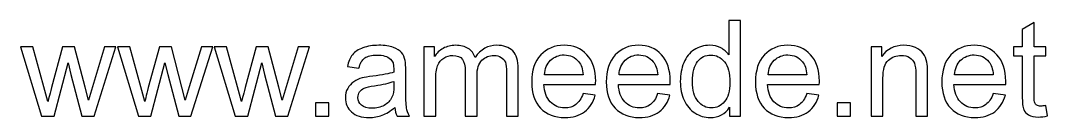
# Model space of a CAD drawing. Header units: millimetres. Extents: x -102 to 233, y -105 to 94.
# Drawn here: x 167.8 to 232.7, y -105.1 to -99 of the extents above; entities that cross this region are included whole.
import ezdxf

# ---------------------------------------------------------------- set-up
doc = ezdxf.new("R2010")
doc.units = ezdxf.units.MM
doc.header["$MEASUREMENT"] = 0
doc.layers.add('Layer 1', color=7, linetype='Continuous')

msp = doc.modelspace()

# ---------------------------------------------------------------- linework, layer by layer
at = {"layer": 'Layer 1', "color": 250}
for points, knots in [([(212.6235, -105.013), (212.6235, -105.013), (212.6235, -104.4556), (212.6235, -104.4556), (212.6235, -104.4556), (212.3456, -104.8888), (211.9363, -105.1061), (211.3959, -105.1061), (211.3959, -105.1061), (211.0459, -105.1061), (210.7242, -105.0102), (210.4321, -104.8169), (210.4321, -104.8169), (210.1386, -104.6249), (209.9114, -104.3554), (209.7491, -104.0111), (209.7491, -104.0111), (209.5882, -103.6654), (209.5078, -103.2689), (209.5078, -102.8201), (209.5078, -102.8201), (209.5078, -102.3827), (209.5812, -101.9862), (209.7265, -101.6291), (209.7265, -101.6291), (209.8733, -101.2735), (210.092, -100.9998), (210.3841, -100.8107), (210.3841, -100.8107), (210.6748, -100.6202), (211.0022, -100.5256), (211.362, -100.5256), (211.362, -100.5256), (211.6273, -100.5256), (211.863, -100.5821), (212.069, -100.6936), (212.069, -100.6936), (212.275, -100.8051), (212.4429, -100.9518), (212.5727, -101.131), (212.5727, -101.131), (212.5727, -101.131), (212.5727, -98.9508), (212.5727, -98.9508), (212.5727, -98.9508), (212.5727, -98.9508), (213.3178, -98.9508), (213.3178, -98.9508), (213.3178, -98.9508), (213.3178, -98.9508), (213.3178, -105.013), (213.3178, -105.013), (213.3178, -105.013), (213.3178, -105.013), (212.6235, -105.013), (212.6235, -105.013)], [0, 0, 0, 0, 0.0666667, 0.0666667, 0.0666667, 0.0666667, 0.1333333, 0.1333333, 0.1333333, 0.1333333, 0.2, 0.2, 0.2, 0.2, 0.2666667, 0.2666667, 0.2666667, 0.2666667, 0.3333333, 0.3333333, 0.3333333, 0.3333333, 0.4, 0.4, 0.4, 0.4, 0.4666667, 0.4666667, 0.4666667, 0.4666667, 0.5333333, 0.5333333, 0.5333333, 0.5333333, 0.6, 0.6, 0.6, 0.6, 0.6666667, 0.6666667, 0.6666667, 0.6666667, 0.7333333, 0.7333333, 0.7333333, 0.7333333, 0.8, 0.8, 0.8, 0.8, 0.8666667, 0.8666667, 0.8666667, 0.8666667, 1, 1, 1, 1]), ([(232.5922, -104.3484), (232.5922, -104.3484), (232.6938, -105.0059), (232.6938, -105.0059), (232.6938, -105.0059), (232.485, -105.0497), (232.2973, -105.0723), (232.1336, -105.0723), (232.1336, -105.0723), (231.8641, -105.0723), (231.6553, -105.0299), (231.5057, -104.9439), (231.5057, -104.9439), (231.3575, -104.8578), (231.2531, -104.7463), (231.1924, -104.6066), (231.1924, -104.6066), (231.1317, -104.4669), (231.1021, -104.1734), (231.1021, -103.7261), (231.1021, -103.7261), (231.1021, -103.7261), (231.1021, -101.1945), (231.1021, -101.1945), (231.1021, -101.1945), (231.1021, -101.1945), (230.5518, -101.1945), (230.5518, -101.1945), (230.5518, -101.1945), (230.5518, -101.1945), (230.5518, -100.6188), (230.5518, -100.6188), (230.5518, -100.6188), (230.5518, -100.6188), (231.1021, -100.6188), (231.1021, -100.6188), (231.1021, -100.6188), (231.1021, -100.6188), (231.1021, -99.5322), (231.1021, -99.5322), (231.1021, -99.5322), (231.1021, -99.5322), (231.8472, -99.0849), (231.8472, -99.0849), (231.8472, -99.0849), (231.8472, -99.0849), (231.8472, -100.6188), (231.8472, -100.6188), (231.8472, -100.6188), (231.8472, -100.6188), (232.5922, -100.6188), (232.5922, -100.6188), (232.5922, -100.6188), (232.5922, -100.6188), (232.5922, -101.1945), (232.5922, -101.1945), (232.5922, -101.1945), (232.5922, -101.1945), (231.8472, -101.1945), (231.8472, -101.1945), (231.8472, -101.1945), (231.8472, -101.1945), (231.8472, -103.7684), (231.8472, -103.7684), (231.8472, -103.7684), (231.8472, -103.9815), (231.8599, -104.1184), (231.8867, -104.179), (231.8867, -104.179), (231.9121, -104.2397), (231.9544, -104.2877), (232.0137, -104.3244), (232.0137, -104.3244), (232.073, -104.3597), (232.1576, -104.378), (232.2677, -104.378), (232.2677, -104.378), (232.3495, -104.378), (232.4582, -104.3681), (232.5922, -104.3484)], [0, 0, 0, 0, 0.047619, 0.047619, 0.047619, 0.047619, 0.0952381, 0.0952381, 0.0952381, 0.0952381, 0.1428571, 0.1428571, 0.1428571, 0.1428571, 0.1904762, 0.1904762, 0.1904762, 0.1904762, 0.2380952, 0.2380952, 0.2380952, 0.2380952, 0.2857143, 0.2857143, 0.2857143, 0.2857143, 0.3333333, 0.3333333, 0.3333333, 0.3333333, 0.3809524, 0.3809524, 0.3809524, 0.3809524, 0.4285714, 0.4285714, 0.4285714, 0.4285714, 0.4761905, 0.4761905, 0.4761905, 0.4761905, 0.5238095, 0.5238095, 0.5238095, 0.5238095, 0.5714286, 0.5714286, 0.5714286, 0.5714286, 0.6190476, 0.6190476, 0.6190476, 0.6190476, 0.6666667, 0.6666667, 0.6666667, 0.6666667, 0.7142857, 0.7142857, 0.7142857, 0.7142857, 0.7619048, 0.7619048, 0.7619048, 0.7619048, 0.8095238, 0.8095238, 0.8095238, 0.8095238, 0.8571429, 0.8571429, 0.8571429, 0.8571429, 0.9047619, 0.9047619, 0.9047619, 0.9047619, 1, 1, 1, 1]), ([(169.1695, -105.013), (169.1695, -105.013), (167.8417, -100.6188), (167.8417, -100.6188), (167.8417, -100.6188), (167.8417, -100.6188), (168.6206, -100.6188), (168.6206, -100.6188), (168.6206, -100.6188), (168.6206, -100.6188), (169.3219, -103.1546), (169.3219, -103.1546), (169.3219, -103.1546), (169.3219, -103.1546), (169.5703, -104.0986), (169.5703, -104.0986), (169.5703, -104.0986), (169.5802, -104.052), (169.6564, -103.7501), (169.7975, -103.1927), (169.7975, -103.1927), (169.7975, -103.1927), (170.4932, -100.6188), (170.4932, -100.6188), (170.4932, -100.6188), (170.4932, -100.6188), (171.2566, -100.6188), (171.2566, -100.6188), (171.2566, -100.6188), (171.2566, -100.6188), (171.9184, -103.1701), (171.9184, -103.1701), (171.9184, -103.1701), (171.9184, -103.1701), (172.1343, -104.0069), (172.1343, -104.0069), (172.1343, -104.0069), (172.1343, -104.0069), (172.3869, -103.1588), (172.3869, -103.1588), (172.3869, -103.1588), (172.3869, -103.1588), (173.1461, -100.6188), (173.1461, -100.6188), (173.1461, -100.6188), (173.1461, -100.6188), (173.87, -100.6188), (173.87, -100.6188), (173.87, -100.6188), (173.87, -100.6188), (172.4913, -105.013), (172.4913, -105.013), (172.4913, -105.013), (172.4913, -105.013), (171.7208, -105.013), (171.7208, -105.013), (171.7208, -105.013), (171.7208, -105.013), (171.0237, -102.3841), (171.0237, -102.3841), (171.0237, -102.3841), (171.0237, -102.3841), (170.8473, -101.632), (170.8473, -101.632), (170.8473, -101.632), (170.8473, -101.632), (169.9583, -105.013), (169.9583, -105.013), (169.9583, -105.013), (169.9583, -105.013), (169.1695, -105.013), (169.1695, -105.013)], [0, 0, 0, 0, 0.0526316, 0.0526316, 0.0526316, 0.0526316, 0.1052632, 0.1052632, 0.1052632, 0.1052632, 0.1578947, 0.1578947, 0.1578947, 0.1578947, 0.2105263, 0.2105263, 0.2105263, 0.2105263, 0.2631579, 0.2631579, 0.2631579, 0.2631579, 0.3157895, 0.3157895, 0.3157895, 0.3157895, 0.3684211, 0.3684211, 0.3684211, 0.3684211, 0.4210526, 0.4210526, 0.4210526, 0.4210526, 0.4736842, 0.4736842, 0.4736842, 0.4736842, 0.5263158, 0.5263158, 0.5263158, 0.5263158, 0.5789474, 0.5789474, 0.5789474, 0.5789474, 0.6315789, 0.6315789, 0.6315789, 0.6315789, 0.6842105, 0.6842105, 0.6842105, 0.6842105, 0.7368421, 0.7368421, 0.7368421, 0.7368421, 0.7894737, 0.7894737, 0.7894737, 0.7894737, 0.8421053, 0.8421053, 0.8421053, 0.8421053, 0.8947368, 0.8947368, 0.8947368, 0.8947368, 1, 1, 1, 1]), ([(175.2839, -105.013), (175.2839, -105.013), (173.9561, -100.6188), (173.9561, -100.6188), (173.9561, -100.6188), (173.9561, -100.6188), (174.735, -100.6188), (174.735, -100.6188), (174.735, -100.6188), (174.735, -100.6188), (175.4363, -103.1546), (175.4363, -103.1546), (175.4363, -103.1546), (175.4363, -103.1546), (175.6847, -104.0986), (175.6847, -104.0986), (175.6847, -104.0986), (175.6946, -104.052), (175.7708, -103.7501), (175.9119, -103.1927), (175.9119, -103.1927), (175.9119, -103.1927), (176.6076, -100.6188), (176.6076, -100.6188), (176.6076, -100.6188), (176.6076, -100.6188), (177.371, -100.6188), (177.371, -100.6188), (177.371, -100.6188), (177.371, -100.6188), (178.0328, -103.1701), (178.0328, -103.1701), (178.0328, -103.1701), (178.0328, -103.1701), (178.2487, -104.0069), (178.2487, -104.0069), (178.2487, -104.0069), (178.2487, -104.0069), (178.5013, -103.1588), (178.5013, -103.1588), (178.5013, -103.1588), (178.5013, -103.1588), (179.2605, -100.6188), (179.2605, -100.6188), (179.2605, -100.6188), (179.2605, -100.6188), (179.9844, -100.6188), (179.9844, -100.6188), (179.9844, -100.6188), (179.9844, -100.6188), (178.6057, -105.013), (178.6057, -105.013), (178.6057, -105.013), (178.6057, -105.013), (177.8352, -105.013), (177.8352, -105.013), (177.8352, -105.013), (177.8352, -105.013), (177.1381, -102.3841), (177.1381, -102.3841), (177.1381, -102.3841), (177.1381, -102.3841), (176.9617, -101.632), (176.9617, -101.632), (176.9617, -101.632), (176.9617, -101.632), (176.0727, -105.013), (176.0727, -105.013), (176.0727, -105.013), (176.0727, -105.013), (175.2839, -105.013), (175.2839, -105.013)], [0, 0, 0, 0, 0.0526316, 0.0526316, 0.0526316, 0.0526316, 0.1052632, 0.1052632, 0.1052632, 0.1052632, 0.1578947, 0.1578947, 0.1578947, 0.1578947, 0.2105263, 0.2105263, 0.2105263, 0.2105263, 0.2631579, 0.2631579, 0.2631579, 0.2631579, 0.3157895, 0.3157895, 0.3157895, 0.3157895, 0.3684211, 0.3684211, 0.3684211, 0.3684211, 0.4210526, 0.4210526, 0.4210526, 0.4210526, 0.4736842, 0.4736842, 0.4736842, 0.4736842, 0.5263158, 0.5263158, 0.5263158, 0.5263158, 0.5789474, 0.5789474, 0.5789474, 0.5789474, 0.6315789, 0.6315789, 0.6315789, 0.6315789, 0.6842105, 0.6842105, 0.6842105, 0.6842105, 0.7368421, 0.7368421, 0.7368421, 0.7368421, 0.7894737, 0.7894737, 0.7894737, 0.7894737, 0.8421053, 0.8421053, 0.8421053, 0.8421053, 0.8947368, 0.8947368, 0.8947368, 0.8947368, 1, 1, 1, 1]), ([(181.3983, -105.013), (181.3983, -105.013), (180.0705, -100.6188), (180.0705, -100.6188), (180.0705, -100.6188), (180.0705, -100.6188), (180.8494, -100.6188), (180.8494, -100.6188), (180.8494, -100.6188), (180.8494, -100.6188), (181.5507, -103.1546), (181.5507, -103.1546), (181.5507, -103.1546), (181.5507, -103.1546), (181.7991, -104.0986), (181.7991, -104.0986), (181.7991, -104.0986), (181.809, -104.052), (181.8852, -103.7501), (182.0263, -103.1927), (182.0263, -103.1927), (182.0263, -103.1927), (182.722, -100.6188), (182.722, -100.6188), (182.722, -100.6188), (182.722, -100.6188), (183.4854, -100.6188), (183.4854, -100.6188), (183.4854, -100.6188), (183.4854, -100.6188), (184.1472, -103.1701), (184.1472, -103.1701), (184.1472, -103.1701), (184.1472, -103.1701), (184.3631, -104.0069), (184.3631, -104.0069), (184.3631, -104.0069), (184.3631, -104.0069), (184.6157, -103.1588), (184.6157, -103.1588), (184.6157, -103.1588), (184.6157, -103.1588), (185.3749, -100.6188), (185.3749, -100.6188), (185.3749, -100.6188), (185.3749, -100.6188), (186.0988, -100.6188), (186.0988, -100.6188), (186.0988, -100.6188), (186.0988, -100.6188), (184.7201, -105.013), (184.7201, -105.013), (184.7201, -105.013), (184.7201, -105.013), (183.9496, -105.013), (183.9496, -105.013), (183.9496, -105.013), (183.9496, -105.013), (183.2525, -102.3841), (183.2525, -102.3841), (183.2525, -102.3841), (183.2525, -102.3841), (183.0761, -101.632), (183.0761, -101.632), (183.0761, -101.632), (183.0761, -101.632), (182.1871, -105.013), (182.1871, -105.013), (182.1871, -105.013), (182.1871, -105.013), (181.3983, -105.013), (181.3983, -105.013)], [0, 0, 0, 0, 0.0526316, 0.0526316, 0.0526316, 0.0526316, 0.1052632, 0.1052632, 0.1052632, 0.1052632, 0.1578947, 0.1578947, 0.1578947, 0.1578947, 0.2105263, 0.2105263, 0.2105263, 0.2105263, 0.2631579, 0.2631579, 0.2631579, 0.2631579, 0.3157895, 0.3157895, 0.3157895, 0.3157895, 0.3684211, 0.3684211, 0.3684211, 0.3684211, 0.4210526, 0.4210526, 0.4210526, 0.4210526, 0.4736842, 0.4736842, 0.4736842, 0.4736842, 0.5263158, 0.5263158, 0.5263158, 0.5263158, 0.5789474, 0.5789474, 0.5789474, 0.5789474, 0.6315789, 0.6315789, 0.6315789, 0.6315789, 0.6842105, 0.6842105, 0.6842105, 0.6842105, 0.7368421, 0.7368421, 0.7368421, 0.7368421, 0.7894737, 0.7894737, 0.7894737, 0.7894737, 0.8421053, 0.8421053, 0.8421053, 0.8421053, 0.8947368, 0.8947368, 0.8947368, 0.8947368, 1, 1, 1, 1]), ([(191.4779, -104.4627), (191.2013, -104.6983), (190.9346, -104.8634), (190.6792, -104.9608), (190.6792, -104.9608), (190.4238, -105.0582), (190.1501, -105.1061), (189.8565, -105.1061), (189.8565, -105.1061), (189.3739, -105.1061), (189.0028, -104.989), (188.7432, -104.7534), (188.7432, -104.7534), (188.4835, -104.5191), (188.3537, -104.2185), (188.3537, -103.8531), (188.3537, -103.8531), (188.3537, -103.6386), (188.4031, -103.4424), (188.5005, -103.2646), (188.5005, -103.2646), (188.5992, -103.0868), (188.7276, -102.9457), (188.8857, -102.8385), (188.8857, -102.8385), (189.0451, -102.7312), (189.2229, -102.6494), (189.4219, -102.5943), (189.4219, -102.5943), (189.5687, -102.5562), (189.7902, -102.5196), (190.0851, -102.4829), (190.0851, -102.4829), (190.6863, -102.4123), (191.1308, -102.3262), (191.4144, -102.2275), (191.4144, -102.2275), (191.4172, -102.1259), (191.4186, -102.0609), (191.4186, -102.0341), (191.4186, -102.0341), (191.4186, -101.7322), (191.3481, -101.5191), (191.207, -101.3949), (191.207, -101.3949), (191.0165, -101.227), (190.7328, -101.1437), (190.3575, -101.1437), (190.3575, -101.1437), (190.0061, -101.1437), (189.7465, -101.2058), (189.58, -101.3286), (189.58, -101.3286), (189.412, -101.4513), (189.2893, -101.6687), (189.2088, -101.9819), (189.2088, -101.9819), (189.2088, -101.9819), (188.4807, -101.8803), (188.4807, -101.8803), (188.4807, -101.8803), (188.547, -101.5685), (188.6557, -101.3159), (188.8081, -101.124), (188.8081, -101.124), (188.9605, -100.9321), (189.1806, -100.7853), (189.4685, -100.6809), (189.4685, -100.6809), (189.7549, -100.5779), (190.0894, -100.5256), (190.4676, -100.5256), (190.4676, -100.5256), (190.8429, -100.5256), (191.1491, -100.5694), (191.3848, -100.6583), (191.3848, -100.6583), (191.619, -100.7472), (191.7926, -100.8573), (191.9027, -100.9913), (191.9027, -100.9913), (192.0127, -101.1254), (192.0903, -101.2947), (192.1355, -101.4993), (192.1355, -101.4993), (192.1595, -101.6263), (192.1722, -101.8549), (192.1722, -102.1837), (192.1722, -102.1837), (192.1722, -102.1837), (192.1722, -103.1715), (192.1722, -103.1715), (192.1722, -103.1715), (192.1722, -103.8615), (192.1877, -104.2976), (192.2187, -104.4824), (192.2187, -104.4824), (192.2484, -104.6673), (192.3105, -104.8437), (192.4008, -105.013), (192.4008, -105.013), (192.4008, -105.013), (191.6218, -105.013), (191.6218, -105.013), (191.6218, -105.013), (191.5471, -104.8564), (191.4991, -104.6729), (191.4779, -104.4627)], [0, 0, 0, 0, 0.0357143, 0.0357143, 0.0357143, 0.0357143, 0.0714286, 0.0714286, 0.0714286, 0.0714286, 0.1071429, 0.1071429, 0.1071429, 0.1071429, 0.1428571, 0.1428571, 0.1428571, 0.1428571, 0.1785714, 0.1785714, 0.1785714, 0.1785714, 0.2142857, 0.2142857, 0.2142857, 0.2142857, 0.25, 0.25, 0.25, 0.25, 0.2857143, 0.2857143, 0.2857143, 0.2857143, 0.3214286, 0.3214286, 0.3214286, 0.3214286, 0.3571429, 0.3571429, 0.3571429, 0.3571429, 0.3928571, 0.3928571, 0.3928571, 0.3928571, 0.4285714, 0.4285714, 0.4285714, 0.4285714, 0.4642857, 0.4642857, 0.4642857, 0.4642857, 0.5, 0.5, 0.5, 0.5, 0.5357143, 0.5357143, 0.5357143, 0.5357143, 0.5714286, 0.5714286, 0.5714286, 0.5714286, 0.6071429, 0.6071429, 0.6071429, 0.6071429, 0.6428571, 0.6428571, 0.6428571, 0.6428571, 0.6785714, 0.6785714, 0.6785714, 0.6785714, 0.7142857, 0.7142857, 0.7142857, 0.7142857, 0.75, 0.75, 0.75, 0.75, 0.7857143, 0.7857143, 0.7857143, 0.7857143, 0.8214286, 0.8214286, 0.8214286, 0.8214286, 0.8571429, 0.8571429, 0.8571429, 0.8571429, 0.8928571, 0.8928571, 0.8928571, 0.8928571, 0.9285714, 0.9285714, 0.9285714, 0.9285714, 1, 1, 1, 1]), ([(193.3166, -105.013), (193.3166, -105.013), (193.3166, -100.6188), (193.3166, -100.6188), (193.3166, -100.6188), (193.3166, -100.6188), (193.9855, -100.6188), (193.9855, -100.6188), (193.9855, -100.6188), (193.9855, -100.6188), (193.9855, -101.2397), (193.9855, -101.2397), (193.9855, -101.2397), (194.1223, -101.0252), (194.3058, -100.8516), (194.5344, -100.7218), (194.5344, -100.7218), (194.763, -100.5906), (195.0226, -100.5256), (195.3147, -100.5256), (195.3147, -100.5256), (195.6393, -100.5256), (195.906, -100.5934), (196.1134, -100.7274), (196.1134, -100.7274), (196.3209, -100.8629), (196.4676, -101.0506), (196.5523, -101.2933), (196.5523, -101.2933), (196.9022, -100.7811), (197.3552, -100.5256), (197.914, -100.5256), (197.914, -100.5256), (198.3515, -100.5256), (198.6887, -100.6456), (198.923, -100.8869), (198.923, -100.8869), (199.1586, -101.1282), (199.2772, -101.4993), (199.2772, -102.0003), (199.2772, -102.0003), (199.2772, -102.0003), (199.2772, -105.013), (199.2772, -105.013), (199.2772, -105.013), (199.2772, -105.013), (198.5321, -105.013), (198.5321, -105.013), (198.5321, -105.013), (198.5321, -105.013), (198.5321, -102.2472), (198.5321, -102.2472), (198.5321, -102.2472), (198.5321, -101.9509), (198.5067, -101.7364), (198.4587, -101.6052), (198.4587, -101.6052), (198.4107, -101.4739), (198.3232, -101.3695), (198.1948, -101.2891), (198.1948, -101.2891), (198.0678, -101.2086), (197.9183, -101.1691), (197.7475, -101.1691), (197.7475, -101.1691), (197.4371, -101.1691), (197.1802, -101.2721), (196.9756, -101.4767), (196.9756, -101.4767), (196.771, -101.6828), (196.6694, -102.0116), (196.6694, -102.4631), (196.6694, -102.4631), (196.6694, -102.4631), (196.6694, -105.013), (196.6694, -105.013), (196.6694, -105.013), (196.6694, -105.013), (195.9243, -105.013), (195.9243, -105.013), (195.9243, -105.013), (195.9243, -105.013), (195.9243, -102.1611), (195.9243, -102.1611), (195.9243, -102.1611), (195.9243, -101.8309), (195.8637, -101.5826), (195.7423, -101.4175), (195.7423, -101.4175), (195.621, -101.2524), (195.422, -101.1691), (195.1468, -101.1691), (195.1468, -101.1691), (194.938, -101.1691), (194.7447, -101.2242), (194.5669, -101.3342), (194.5669, -101.3342), (194.3891, -101.4443), (194.2606, -101.6052), (194.1802, -101.8182), (194.1802, -101.8182), (194.1012, -102.0299), (194.0617, -102.3361), (194.0617, -102.7355), (194.0617, -102.7355), (194.0617, -102.7355), (194.0617, -105.013), (194.0617, -105.013), (194.0617, -105.013), (194.0617, -105.013), (193.3166, -105.013), (193.3166, -105.013)], [0, 0, 0, 0, 0.0344828, 0.0344828, 0.0344828, 0.0344828, 0.0689655, 0.0689655, 0.0689655, 0.0689655, 0.1034483, 0.1034483, 0.1034483, 0.1034483, 0.137931, 0.137931, 0.137931, 0.137931, 0.1724138, 0.1724138, 0.1724138, 0.1724138, 0.2068966, 0.2068966, 0.2068966, 0.2068966, 0.2413793, 0.2413793, 0.2413793, 0.2413793, 0.2758621, 0.2758621, 0.2758621, 0.2758621, 0.3103448, 0.3103448, 0.3103448, 0.3103448, 0.3448276, 0.3448276, 0.3448276, 0.3448276, 0.3793103, 0.3793103, 0.3793103, 0.3793103, 0.4137931, 0.4137931, 0.4137931, 0.4137931, 0.4482759, 0.4482759, 0.4482759, 0.4482759, 0.4827586, 0.4827586, 0.4827586, 0.4827586, 0.5172414, 0.5172414, 0.5172414, 0.5172414, 0.5517241, 0.5517241, 0.5517241, 0.5517241, 0.5862069, 0.5862069, 0.5862069, 0.5862069, 0.6206897, 0.6206897, 0.6206897, 0.6206897, 0.6551724, 0.6551724, 0.6551724, 0.6551724, 0.6896552, 0.6896552, 0.6896552, 0.6896552, 0.7241379, 0.7241379, 0.7241379, 0.7241379, 0.7586207, 0.7586207, 0.7586207, 0.7586207, 0.7931034, 0.7931034, 0.7931034, 0.7931034, 0.8275862, 0.8275862, 0.8275862, 0.8275862, 0.862069, 0.862069, 0.862069, 0.862069, 0.8965517, 0.8965517, 0.8965517, 0.8965517, 0.9310345, 0.9310345, 0.9310345, 0.9310345, 1, 1, 1, 1]), ([(203.3666, -103.5906), (203.3666, -103.5906), (204.1371, -103.6922), (204.1371, -103.6922), (204.1371, -103.6922), (204.0171, -104.1395), (203.7928, -104.4881), (203.4654, -104.735), (203.4654, -104.735), (203.138, -104.982), (202.7203, -105.1061), (202.2109, -105.1061), (202.2109, -105.1061), (201.5703, -105.1061), (201.0623, -104.9086), (200.6869, -104.5135), (200.6869, -104.5135), (200.3115, -104.1198), (200.1239, -103.5652), (200.1239, -102.8526), (200.1239, -102.8526), (200.1239, -102.116), (200.313, -101.5431), (200.6925, -101.1367), (200.6925, -101.1367), (201.0721, -100.7288), (201.5646, -100.5256), (202.17, -100.5256), (202.17, -100.5256), (202.7556, -100.5256), (203.234, -100.7246), (203.6051, -101.124), (203.6051, -101.124), (203.9762, -101.5233), (204.1625, -102.0849), (204.1625, -102.8088), (204.1625, -102.8088), (204.1625, -102.8526), (204.1611, -102.9189), (204.1583, -103.0064), (204.1583, -103.0064), (204.1583, -103.0064), (200.8859, -103.0064), (200.8859, -103.0064), (200.8859, -103.0064), (200.9141, -103.4876), (201.0496, -103.8573), (201.2951, -104.1127), (201.2951, -104.1127), (201.5392, -104.3681), (201.8454, -104.4965), (202.2109, -104.4965), (202.2109, -104.4965), (202.4833, -104.4965), (202.7161, -104.4246), (202.908, -104.2806), (202.908, -104.2806), (203.1013, -104.1367), (203.2537, -103.9067), (203.3666, -103.5906)], [0, 0, 0, 0, 0.0625, 0.0625, 0.0625, 0.0625, 0.125, 0.125, 0.125, 0.125, 0.1875, 0.1875, 0.1875, 0.1875, 0.25, 0.25, 0.25, 0.25, 0.3125, 0.3125, 0.3125, 0.3125, 0.375, 0.375, 0.375, 0.375, 0.4375, 0.4375, 0.4375, 0.4375, 0.5, 0.5, 0.5, 0.5, 0.5625, 0.5625, 0.5625, 0.5625, 0.625, 0.625, 0.625, 0.625, 0.6875, 0.6875, 0.6875, 0.6875, 0.75, 0.75, 0.75, 0.75, 0.8125, 0.8125, 0.8125, 0.8125, 0.875, 0.875, 0.875, 0.875, 1, 1, 1, 1]), ([(200.9282, -102.3968), (200.9282, -102.3968), (203.3751, -102.3968), (203.3751, -102.3968), (203.3751, -102.3968), (203.3426, -102.0271), (203.2481, -101.7505), (203.0943, -101.5656), (203.0943, -101.5656), (202.8586, -101.2792), (202.551, -101.1353), (202.1742, -101.1353), (202.1742, -101.1353), (201.8327, -101.1353), (201.5463, -101.2496), (201.3134, -101.4782), (201.3134, -101.4782), (201.082, -101.7068), (200.9536, -102.013), (200.9282, -102.3968)], [0, 0, 0, 0, 0.1666667, 0.1666667, 0.1666667, 0.1666667, 0.3333333, 0.3333333, 0.3333333, 0.3333333, 0.5, 0.5, 0.5, 0.5, 0.6666667, 0.6666667, 0.6666667, 0.6666667, 1, 1, 1, 1]), ([(208.0755, -103.5906), (208.0755, -103.5906), (208.846, -103.6922), (208.846, -103.6922), (208.846, -103.6922), (208.726, -104.1395), (208.5017, -104.4881), (208.1743, -104.735), (208.1743, -104.735), (207.8469, -104.982), (207.4292, -105.1061), (206.9198, -105.1061), (206.9198, -105.1061), (206.2792, -105.1061), (205.7712, -104.9086), (205.3958, -104.5135), (205.3958, -104.5135), (205.0204, -104.1198), (204.8328, -103.5652), (204.8328, -102.8526), (204.8328, -102.8526), (204.8328, -102.116), (205.0219, -101.5431), (205.4014, -101.1367), (205.4014, -101.1367), (205.781, -100.7288), (206.2735, -100.5256), (206.8789, -100.5256), (206.8789, -100.5256), (207.4645, -100.5256), (207.9429, -100.7246), (208.314, -101.124), (208.314, -101.124), (208.6851, -101.5233), (208.8714, -102.0849), (208.8714, -102.8088), (208.8714, -102.8088), (208.8714, -102.8526), (208.87, -102.9189), (208.8672, -103.0064), (208.8672, -103.0064), (208.8672, -103.0064), (205.5948, -103.0064), (205.5948, -103.0064), (205.5948, -103.0064), (205.623, -103.4876), (205.7585, -103.8573), (206.004, -104.1127), (206.004, -104.1127), (206.2481, -104.3681), (206.5543, -104.4965), (206.9198, -104.4965), (206.9198, -104.4965), (207.1922, -104.4965), (207.425, -104.4246), (207.6169, -104.2806), (207.6169, -104.2806), (207.8102, -104.1367), (207.9626, -103.9067), (208.0755, -103.5906)], [0, 0, 0, 0, 0.0625, 0.0625, 0.0625, 0.0625, 0.125, 0.125, 0.125, 0.125, 0.1875, 0.1875, 0.1875, 0.1875, 0.25, 0.25, 0.25, 0.25, 0.3125, 0.3125, 0.3125, 0.3125, 0.375, 0.375, 0.375, 0.375, 0.4375, 0.4375, 0.4375, 0.4375, 0.5, 0.5, 0.5, 0.5, 0.5625, 0.5625, 0.5625, 0.5625, 0.625, 0.625, 0.625, 0.625, 0.6875, 0.6875, 0.6875, 0.6875, 0.75, 0.75, 0.75, 0.75, 0.8125, 0.8125, 0.8125, 0.8125, 0.875, 0.875, 0.875, 0.875, 1, 1, 1, 1]), ([(205.6371, -102.3968), (205.6371, -102.3968), (208.084, -102.3968), (208.084, -102.3968), (208.084, -102.3968), (208.0515, -102.0271), (207.957, -101.7505), (207.8032, -101.5656), (207.8032, -101.5656), (207.5675, -101.2792), (207.2599, -101.1353), (206.8831, -101.1353), (206.8831, -101.1353), (206.5416, -101.1353), (206.2552, -101.2496), (206.0223, -101.4782), (206.0223, -101.4782), (205.7909, -101.7068), (205.6625, -102.013), (205.6371, -102.3968)], [0, 0, 0, 0, 0.1666667, 0.1666667, 0.1666667, 0.1666667, 0.3333333, 0.3333333, 0.3333333, 0.3333333, 0.5, 0.5, 0.5, 0.5, 0.6666667, 0.6666667, 0.6666667, 0.6666667, 1, 1, 1, 1]), ([(210.2698, -102.8215), (210.2698, -103.3832), (210.3883, -103.8023), (210.6268, -104.0803), (210.6268, -104.0803), (210.8639, -104.3582), (211.1447, -104.4965), (211.4678, -104.4965), (211.4678, -104.4965), (211.7938, -104.4965), (212.0704, -104.3639), (212.299, -104.0986), (212.299, -104.0986), (212.5262, -103.8333), (212.6405, -103.4283), (212.6405, -102.8836), (212.6405, -102.8836), (212.6405, -102.2853), (212.5248, -101.845), (212.2919, -101.5642), (212.2919, -101.5642), (212.0605, -101.2834), (211.7741, -101.1437), (211.434, -101.1437), (211.434, -101.1437), (211.1024, -101.1437), (210.8258, -101.2778), (210.6028, -101.5473), (210.6028, -101.5473), (210.3813, -101.8168), (210.2698, -102.2416), (210.2698, -102.8215)], [0, 0, 0, 0, 0.1111111, 0.1111111, 0.1111111, 0.1111111, 0.2222222, 0.2222222, 0.2222222, 0.2222222, 0.3333333, 0.3333333, 0.3333333, 0.3333333, 0.4444444, 0.4444444, 0.4444444, 0.4444444, 0.5555556, 0.5555556, 0.5555556, 0.5555556, 0.6666667, 0.6666667, 0.6666667, 0.6666667, 0.7777778, 0.7777778, 0.7777778, 0.7777778, 1, 1, 1, 1]), ([(217.4933, -103.5906), (217.4933, -103.5906), (218.2638, -103.6922), (218.2638, -103.6922), (218.2638, -103.6922), (218.1438, -104.1395), (217.9195, -104.4881), (217.5921, -104.735), (217.5921, -104.735), (217.2647, -104.982), (216.847, -105.1061), (216.3376, -105.1061), (216.3376, -105.1061), (215.697, -105.1061), (215.189, -104.9086), (214.8136, -104.5135), (214.8136, -104.5135), (214.4382, -104.1198), (214.2506, -103.5652), (214.2506, -102.8526), (214.2506, -102.8526), (214.2506, -102.116), (214.4397, -101.5431), (214.8192, -101.1367), (214.8192, -101.1367), (215.1988, -100.7288), (215.6913, -100.5256), (216.2967, -100.5256), (216.2967, -100.5256), (216.8823, -100.5256), (217.3607, -100.7246), (217.7318, -101.124), (217.7318, -101.124), (218.1029, -101.5233), (218.2892, -102.0849), (218.2892, -102.8088), (218.2892, -102.8088), (218.2892, -102.8526), (218.2878, -102.9189), (218.285, -103.0064), (218.285, -103.0064), (218.285, -103.0064), (215.0126, -103.0064), (215.0126, -103.0064), (215.0126, -103.0064), (215.0408, -103.4876), (215.1763, -103.8573), (215.4218, -104.1127), (215.4218, -104.1127), (215.6659, -104.3681), (215.9721, -104.4965), (216.3376, -104.4965), (216.3376, -104.4965), (216.61, -104.4965), (216.8428, -104.4246), (217.0347, -104.2806), (217.0347, -104.2806), (217.228, -104.1367), (217.3804, -103.9067), (217.4933, -103.5906)], [0, 0, 0, 0, 0.0625, 0.0625, 0.0625, 0.0625, 0.125, 0.125, 0.125, 0.125, 0.1875, 0.1875, 0.1875, 0.1875, 0.25, 0.25, 0.25, 0.25, 0.3125, 0.3125, 0.3125, 0.3125, 0.375, 0.375, 0.375, 0.375, 0.4375, 0.4375, 0.4375, 0.4375, 0.5, 0.5, 0.5, 0.5, 0.5625, 0.5625, 0.5625, 0.5625, 0.625, 0.625, 0.625, 0.625, 0.6875, 0.6875, 0.6875, 0.6875, 0.75, 0.75, 0.75, 0.75, 0.8125, 0.8125, 0.8125, 0.8125, 0.875, 0.875, 0.875, 0.875, 1, 1, 1, 1]), ([(215.0549, -102.3968), (215.0549, -102.3968), (217.5018, -102.3968), (217.5018, -102.3968), (217.5018, -102.3968), (217.4693, -102.0271), (217.3748, -101.7505), (217.221, -101.5656), (217.221, -101.5656), (216.9853, -101.2792), (216.6777, -101.1353), (216.3009, -101.1353), (216.3009, -101.1353), (215.9594, -101.1353), (215.673, -101.2496), (215.4401, -101.4782), (215.4401, -101.4782), (215.2087, -101.7068), (215.0803, -102.013), (215.0549, -102.3968)], [0, 0, 0, 0, 0.1666667, 0.1666667, 0.1666667, 0.1666667, 0.3333333, 0.3333333, 0.3333333, 0.3333333, 0.5, 0.5, 0.5, 0.5, 0.6666667, 0.6666667, 0.6666667, 0.6666667, 1, 1, 1, 1]), ([(221.5573, -105.013), (221.5573, -105.013), (221.5573, -100.6188), (221.5573, -100.6188), (221.5573, -100.6188), (221.5573, -100.6188), (222.2262, -100.6188), (222.2262, -100.6188), (222.2262, -100.6188), (222.2262, -100.6188), (222.2262, -101.2425), (222.2262, -101.2425), (222.2262, -101.2425), (222.5479, -100.7641), (223.0136, -100.5256), (223.6218, -100.5256), (223.6218, -100.5256), (223.8871, -100.5256), (224.1298, -100.5736), (224.3513, -100.6682), (224.3513, -100.6682), (224.5729, -100.7627), (224.7394, -100.8883), (224.8494, -101.0421), (224.8494, -101.0421), (224.9595, -101.1959), (225.0371, -101.3794), (225.0809, -101.591), (225.0809, -101.591), (225.1077, -101.7293), (225.1218, -101.9706), (225.1218, -102.3149), (225.1218, -102.3149), (225.1218, -102.3149), (225.1218, -105.013), (225.1218, -105.013), (225.1218, -105.013), (225.1218, -105.013), (224.3767, -105.013), (224.3767, -105.013), (224.3767, -105.013), (224.3767, -105.013), (224.3767, -102.3432), (224.3767, -102.3432), (224.3767, -102.3432), (224.3767, -102.0398), (224.3485, -101.8126), (224.2906, -101.663), (224.2906, -101.663), (224.2328, -101.5134), (224.1298, -101.3935), (223.983, -101.3032), (223.983, -101.3032), (223.8363, -101.2143), (223.6627, -101.1691), (223.4651, -101.1691), (223.4651, -101.1691), (223.149, -101.1691), (222.8767, -101.2693), (222.6467, -101.4711), (222.6467, -101.4711), (222.4167, -101.6715), (222.3024, -102.0539), (222.3024, -102.6155), (222.3024, -102.6155), (222.3024, -102.6155), (222.3024, -105.013), (222.3024, -105.013), (222.3024, -105.013), (222.3024, -105.013), (221.5573, -105.013), (221.5573, -105.013)], [0, 0, 0, 0, 0.0526316, 0.0526316, 0.0526316, 0.0526316, 0.1052632, 0.1052632, 0.1052632, 0.1052632, 0.1578947, 0.1578947, 0.1578947, 0.1578947, 0.2105263, 0.2105263, 0.2105263, 0.2105263, 0.2631579, 0.2631579, 0.2631579, 0.2631579, 0.3157895, 0.3157895, 0.3157895, 0.3157895, 0.3684211, 0.3684211, 0.3684211, 0.3684211, 0.4210526, 0.4210526, 0.4210526, 0.4210526, 0.4736842, 0.4736842, 0.4736842, 0.4736842, 0.5263158, 0.5263158, 0.5263158, 0.5263158, 0.5789474, 0.5789474, 0.5789474, 0.5789474, 0.6315789, 0.6315789, 0.6315789, 0.6315789, 0.6842105, 0.6842105, 0.6842105, 0.6842105, 0.7368421, 0.7368421, 0.7368421, 0.7368421, 0.7894737, 0.7894737, 0.7894737, 0.7894737, 0.8421053, 0.8421053, 0.8421053, 0.8421053, 0.8947368, 0.8947368, 0.8947368, 0.8947368, 1, 1, 1, 1]), ([(229.2634, -103.5906), (229.2634, -103.5906), (230.0339, -103.6922), (230.0339, -103.6922), (230.0339, -103.6922), (229.9139, -104.1395), (229.6896, -104.4881), (229.3622, -104.735), (229.3622, -104.735), (229.0348, -104.982), (228.6171, -105.1061), (228.1077, -105.1061), (228.1077, -105.1061), (227.4671, -105.1061), (226.9591, -104.9086), (226.5837, -104.5135), (226.5837, -104.5135), (226.2083, -104.1198), (226.0207, -103.5652), (226.0207, -102.8526), (226.0207, -102.8526), (226.0207, -102.116), (226.2098, -101.5431), (226.5893, -101.1367), (226.5893, -101.1367), (226.9689, -100.7288), (227.4614, -100.5256), (228.0668, -100.5256), (228.0668, -100.5256), (228.6524, -100.5256), (229.1308, -100.7246), (229.5019, -101.124), (229.5019, -101.124), (229.873, -101.5233), (230.0593, -102.0849), (230.0593, -102.8088), (230.0593, -102.8088), (230.0593, -102.8526), (230.0579, -102.9189), (230.0551, -103.0064), (230.0551, -103.0064), (230.0551, -103.0064), (226.7827, -103.0064), (226.7827, -103.0064), (226.7827, -103.0064), (226.8109, -103.4876), (226.9464, -103.8573), (227.1919, -104.1127), (227.1919, -104.1127), (227.436, -104.3681), (227.7422, -104.4965), (228.1077, -104.4965), (228.1077, -104.4965), (228.3801, -104.4965), (228.6129, -104.4246), (228.8048, -104.2806), (228.8048, -104.2806), (228.9981, -104.1367), (229.1505, -103.9067), (229.2634, -103.5906)], [0, 0, 0, 0, 0.0625, 0.0625, 0.0625, 0.0625, 0.125, 0.125, 0.125, 0.125, 0.1875, 0.1875, 0.1875, 0.1875, 0.25, 0.25, 0.25, 0.25, 0.3125, 0.3125, 0.3125, 0.3125, 0.375, 0.375, 0.375, 0.375, 0.4375, 0.4375, 0.4375, 0.4375, 0.5, 0.5, 0.5, 0.5, 0.5625, 0.5625, 0.5625, 0.5625, 0.625, 0.625, 0.625, 0.625, 0.6875, 0.6875, 0.6875, 0.6875, 0.75, 0.75, 0.75, 0.75, 0.8125, 0.8125, 0.8125, 0.8125, 0.875, 0.875, 0.875, 0.875, 1, 1, 1, 1]), ([(226.825, -102.3968), (226.825, -102.3968), (229.2719, -102.3968), (229.2719, -102.3968), (229.2719, -102.3968), (229.2394, -102.0271), (229.1449, -101.7505), (228.9911, -101.5656), (228.9911, -101.5656), (228.7554, -101.2792), (228.4478, -101.1353), (228.071, -101.1353), (228.071, -101.1353), (227.7295, -101.1353), (227.4431, -101.2496), (227.2102, -101.4782), (227.2102, -101.4782), (226.9788, -101.7068), (226.8504, -102.013), (226.825, -102.3968)], [0, 0, 0, 0, 0.1666667, 0.1666667, 0.1666667, 0.1666667, 0.3333333, 0.3333333, 0.3333333, 0.3333333, 0.5, 0.5, 0.5, 0.5, 0.6666667, 0.6666667, 0.6666667, 0.6666667, 1, 1, 1, 1]), ([(191.4186, -102.8117), (191.1477, -102.9217), (190.7413, -103.0149), (190.1994, -103.0911), (190.1994, -103.0911), (189.8918, -103.1348), (189.6745, -103.1842), (189.5475, -103.2392), (189.5475, -103.2392), (189.4205, -103.2943), (189.3231, -103.3747), (189.254, -103.4791), (189.254, -103.4791), (189.1848, -103.5849), (189.1496, -103.7021), (189.1496, -103.8319), (189.1496, -103.8319), (189.1496, -104.028), (189.2244, -104.1931), (189.3753, -104.3244), (189.3753, -104.3244), (189.5263, -104.4556), (189.7465, -104.5219), (190.0358, -104.5219), (190.0358, -104.5219), (190.3222, -104.5219), (190.5776, -104.4598), (190.802, -104.3343), (190.802, -104.3343), (191.0249, -104.2101), (191.19, -104.0393), (191.2945, -103.8234), (191.2945, -103.8234), (191.3749, -103.6555), (191.4144, -103.4086), (191.4144, -103.0826), (191.4144, -103.0826), (191.4144, -103.0826), (191.4186, -102.8117), (191.4186, -102.8117)], [0, 0, 0, 0, 0.0909091, 0.0909091, 0.0909091, 0.0909091, 0.1818182, 0.1818182, 0.1818182, 0.1818182, 0.2727273, 0.2727273, 0.2727273, 0.2727273, 0.3636364, 0.3636364, 0.3636364, 0.3636364, 0.4545455, 0.4545455, 0.4545455, 0.4545455, 0.5454545, 0.5454545, 0.5454545, 0.5454545, 0.6363636, 0.6363636, 0.6363636, 0.6363636, 0.7272727, 0.7272727, 0.7272727, 0.7272727, 0.8181818, 0.8181818, 0.8181818, 0.8181818, 1, 1, 1, 1]), ([(186.4671, -105.013), (186.4671, -105.013), (186.4671, -104.1663), (186.4671, -104.1663), (186.4671, -104.1663), (186.4671, -104.1663), (187.3137, -104.1663), (187.3137, -104.1663), (187.3137, -104.1663), (187.3137, -104.1663), (187.3137, -105.013), (187.3137, -105.013), (187.3137, -105.013), (187.3137, -105.013), (186.4671, -105.013), (186.4671, -105.013)], [0, 0, 0, 0, 0.2, 0.2, 0.2, 0.2, 0.4, 0.4, 0.4, 0.4, 0.6, 0.6, 0.6, 0.6, 1, 1, 1, 1]), ([(219.4167, -105.013), (219.4167, -105.013), (219.4167, -104.1663), (219.4167, -104.1663), (219.4167, -104.1663), (219.4167, -104.1663), (220.2633, -104.1663), (220.2633, -104.1663), (220.2633, -104.1663), (220.2633, -104.1663), (220.2633, -105.013), (220.2633, -105.013), (220.2633, -105.013), (220.2633, -105.013), (219.4167, -105.013), (219.4167, -105.013)], [0, 0, 0, 0, 0.2, 0.2, 0.2, 0.2, 0.4, 0.4, 0.4, 0.4, 0.6, 0.6, 0.6, 0.6, 1, 1, 1, 1])]:
    msp.add_open_spline(points, degree=3, knots=knots, dxfattribs=at)

doc.saveas('drawing.dxf')
